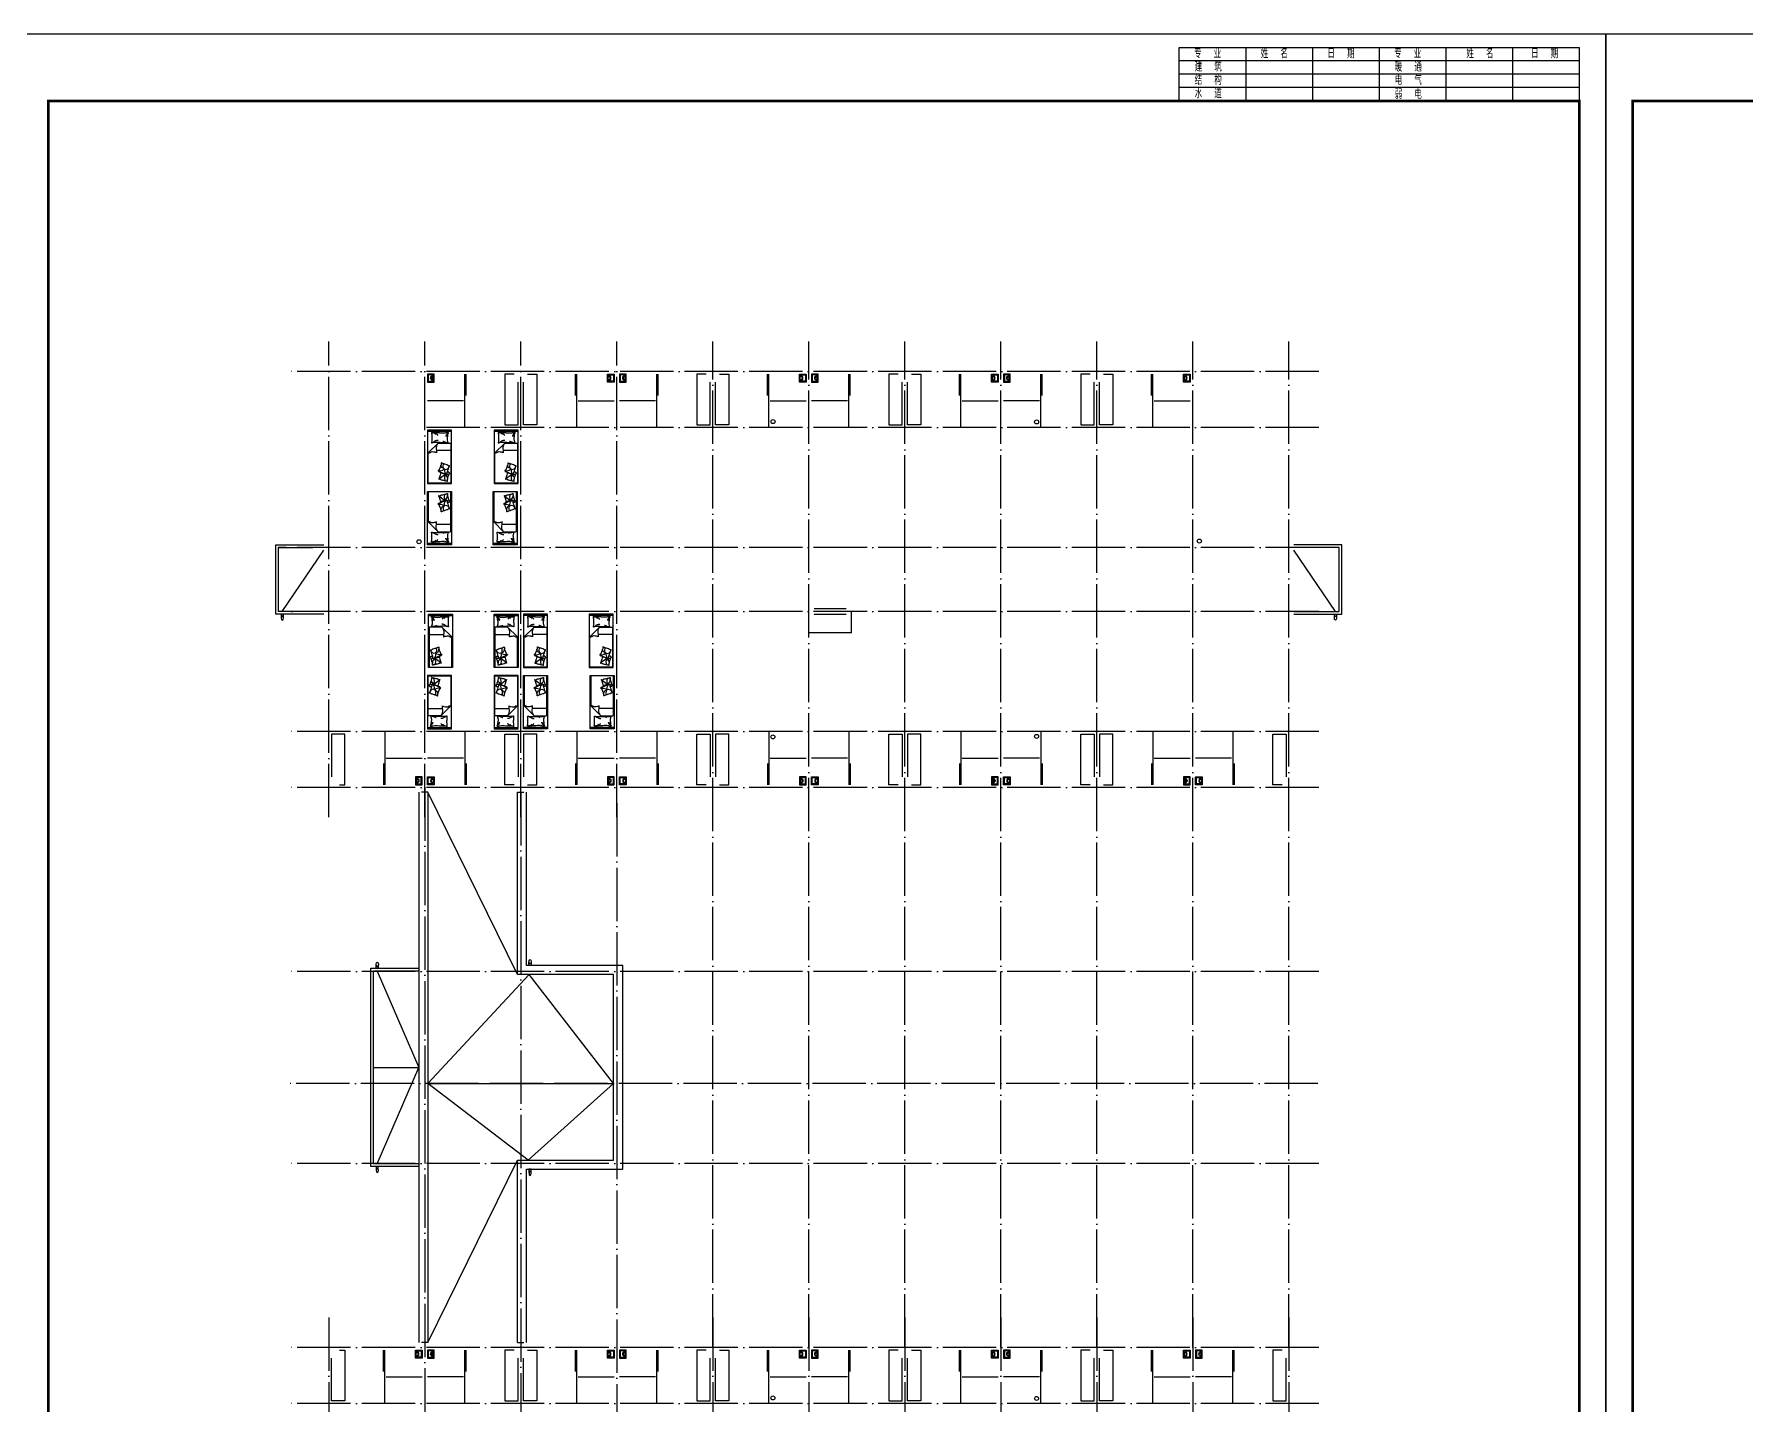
# Model space of a CAD drawing. Extents: x 174641 to 414490, y 73126 to 493158.
# Drawn here: x 234533 to 298700, y 204696 to 256089 of the extents above; entities that cross this region are included whole.
import ezdxf

# ---------------------------------------------------------------- set-up
doc = ezdxf.new("R2010")
doc.units = 0
doc.header["$LTSCALE"] = 1000
doc.header["$MEASUREMENT"] = 0
doc.linetypes.add('DOTE', pattern=[2.42, 2, -0.2, 0.02, -0.2])
for name, color, linetype in [('DOTE', 1, 'DOTE'), ('GROUND', 2, 'Continuous'), ('LVTRY', 6, 'Continuous'), ('SURFACE', 6, 'Continuous'), ('TWT_TITLE', 7, 'Continuous'), ('WALL', 2, 'Continuous'), ('家具', 8, 'Continuous'), ('布置', 165, 'Continuous')]:
    doc.layers.add(name, color=color, linetype=linetype)
doc.styles.add('DIM_FONT', font='simplex_.ttf', dxfattribs={"width": 0.7, "bigfont": 'GBCBIG'})
doc.styles.get("Standard").update_dxf_attribs({"font": 'gbenor.shx', "bigfont": 'gbcbig.shx'})

# ---------------------------------------------------------------- blocks, each defined once
blk = doc.blocks.new('364535463')
at = {"layer": '布置'}
blk.add_lwpolyline([(150, -250), (150, 0), (-150, 0), (-150, -250)], close=True, dxfattribs=at)
blk.add_lwpolyline([(100, -220), (120, -220), (120, -30), (-120, -30), (-120, -220), (-100, -220, -1)], format="xyb", close=True, dxfattribs=at)
blk.add_lwpolyline([(-70, -220), (70, -220)], dxfattribs=at)
blk.add_arc((0, -220), 70, 0, 180, dxfattribs=at)
blk = doc.blocks.new('M_C55HKH')
for p, q in [((0, -52), (900, -52)), ((26, -509), (26, -1968)), ((503, -489), (46, -489)), ((503, -489), (872, -858)), ((46, -761), (564, -761)), ((299, -1273), (295, -1270)), ((307, -1352), (299, -1273)), ((872, -1968), (872, -858)), ((163, -1664), (89, -1649)), ((146, -1456), (100, -1409)), ((211, -1478), (146, -1456)), ((154, -1766), (147, -1841)), ((196, -1718), (154, -1766)), ((249, -1682), (175, -1667)), ((249, -1682), (196, -1718)), ((278, -1459), (211, -1478)), ((219, -1643), (211, -1652)), ((251, -1606), (219, -1643)), ((266, -1787), (243, -1892)), ((249, -1682), (286, -1639)), ((249, -1682), (266, -1787)), ((292, -1700), (249, -1682)), ((278, -1459), (251, -1606)), ((278, -1459), (305, -1407)), ((278, -1459), (357, -1410)), ((317, -1498), (278, -1459)), ((286, -1639), (333, -1628)), ((391, -1769), (292, -1700)), ((305, -1407), (307, -1352)), ((412, -1527), (317, -1498)), ((333, -1628), (405, -1618)), ((357, -1410), (393, -1337)), ((469, -1839), (391, -1769)), ((393, -1337), (392, -1318)), ((495, -1523), (412, -1527)), ((46, -1988), (852, -1988))]:
    blk.add_line(p, q)
blk.add_lwpolyline([(0, -2000), (0, 0), (900, 0), (900, -2000)], close=True)
for points in [[(135, -134, -0.263368), (107, -115, -0.494818), (116, -96, -0.049225), (134, -94, -0.036831), (158, -96, -0.031893), (196, -104, 0.035782), (230, -111, 0.032941), (319, -117, 0.026564), (430, -111, 0.017905), (468, -106, -0.033397), (488, -104, -0.03204), (525, -104, 0.018442), (590, -107, 0.010837), (654, -107, 0.014624), (702, -104, 0.111249), (725, -96, -0.153708), (742, -92, -0.076444), (749, -94, -0.215512), (751, -96, -0.585858), (748, -99, 0.363489), (744, -102, 0.191716), (743, -113, -0.129675), (745, -130, -0.01735), (742, -147, 0.019326), (740, -162, 0.018818), (733, -230, 0.021828), (732, -289, 0.006204), (734, -323, 0.001963), (740, -430, 0.028341), (744, -466, -0.117014), (744, -475, -0.36606), (742, -476, -0.03973), (728, -473, -0.048309), (715, -468, 0.062981), (704, -464, 0.04058), (681, -461, 0.014345), (614, -458, 0.005484), (488, -459, 0.007153), (392, -462, 0.008762), (350, -465, -0.008153), (304, -468, -0.06251), (247, -463, 0.078669), (201, -461, 0.047825), (179, -466, -0.034494), (148, -473, -0.023571), (123, -476, -0.510228), (122, -475), (129, -445), (150, -363, 0.073041), (152, -343, 0.023305), (146, -282, 0.018299), (142, -259, -0.01097), (135, -221, -0.042281), (132, -187, -0.027201), (135, -133)], [(133, -150, -0.05369), (148, -163, -0.070312), (156, -175, -0.015448), (159, -183, -0.013244), (163, -194, -0.082127), (166, -212, -0.064164), (163, -235)], [(135, -134, -0.077379), (170, -159, -0.077379), (195, -194, -0.047525), (205, -218, -0.047525), (210, -244)], [(225, -460, 0.009729), (253, -451, 0.009729), (280, -441, 0.007971), (301, -432, 0.007971), (323, -423)], [(695, -462, 0.016108), (656, -436, 0.024599), (629, -421, 0.009477), (580, -397, 0.015937), (550, -385, 0.072521), (534, -381, 0.033339), (498, -381)], [(503, -489, -0.085272), (566, -599, -0.124044), (575, -686), (562, -782), (563, -854)], [(609, -107, 0.027842), (585, -118, 0.048685), (573, -126, 0.023666), (545, -150, 0.031223), (526, -171, 0.046801), (521, -179, 0.023191), (513, -196)], [(691, -102, 0.088153), (656, -105, 0.088153), (625, -120, 0.077547), (604, -142, 0.077547), (590, -169)], [(563, -854, -0.027362), (602, -838, -0.040834), (629, -830, -0.038441), (717, -821, -0.076528), (761, -826, -0.103649), (788, -840, 0.093398), (818, -857, 0.072727), (841, -861, 0.052315), (872, -858)], [(400, -1581, 0.025626), (402, -1591, 0.0108), (426, -1697, 0.00456), (445, -1769, 0.01125), (454, -1797, 0.069394), (462, -1813, -0.079756), (468, -1827, -0.106399), (469, -1839, -0.328642), (466, -1842, -0.299547), (461, -1840, 0.189917), (454, -1835, 0.033518), (446, -1833, 0.075627), (442, -1833, 0.053489), (436, -1835, 0.017838), (418, -1843, 0.038394), (397, -1855, -0.059529), (384, -1862, -0.035943), (362, -1869, -0.011245), (291, -1884, -0.006203), (259, -1889, 0.010783), (241, -1893, 0.019485), (230, -1895, 0.005062), (188, -1908, 0.101392), (167, -1919, -0.223768), (156, -1922, -0.25558), (153, -1920, -0.081563), (150, -1907, -0.071805), (151, -1893, 0.069985), (152, -1879, 0.03546), (145, -1831, 0.029432), (130, -1774, 0.001554), (121, -1746, -0.00152), (112, -1718, -0.004735), (102, -1689, 0.00382), (91, -1653, 0.296001), (66, -1634, -0.649774), (61, -1616, -0.02319), (65, -1613, 0.0288), (68, -1610, 0.005727), (73, -1605, -0.004358), (80, -1599, -0.027528), (94, -1586, -0.046214), (104, -1580, -0.194121), (117, -1579, 0.133719), (137, -1580, 0.005779), (155, -1575, 0.008882)]]:
    blk.add_lwpolyline(points, format="xyb")
blk.add_lwpolyline([(345, -1251, 0.101392), (366, -1238, -0.223768), (377, -1234, -0.25558), (380, -1236, -0.081563), (384, -1249, -0.071805), (384, -1263, 0.069985), (384, -1277, 0.03546), (394, -1324, 0.029432), (414, -1380, 0.001554), (425, -1407, -0.00152), (437, -1434, -0.004735), (448, -1462, 0.00382), (462, -1497, 0.296001), (488, -1515, -0.649774), (495, -1532, -0.02319), (491, -1536, 0.0288), (488, -1539, 0.005727), (484, -1544, -0.004358), (478, -1551, -0.027528), (464, -1564, -0.046214), (455, -1571, -0.194121), (442, -1573, 0.133719), (422, -1574, 0.011505), (387, -1586, 0.008882), (343, -1604, 0.012426), (286, -1629, -0.033612), (264, -1637), (218, -1652), (182, -1663, 0.224341), (170, -1674, -0.722772), (163, -1673, -0.103513), (163, -1670, 0.053465), (163, -1664, 0.030109), (161, -1646, -0.031436), (159, -1628, -0.05324), (160, -1616, 0.05518), (161, -1604, 0.056271), (157, -1583, 0.0108), (124, -1480, 0.00456), (100, -1409, 0.01125), (89, -1381, 0.069394), (80, -1366, -0.079756), (73, -1353, -0.106399), (71, -1341, -0.328642), (74, -1338, -0.299547), (79, -1340, 0.189917), (86, -1344, 0.033518), (94, -1345, 0.075627), (98, -1345, 0.053489), (104, -1343, 0.017838), (122, -1333, 0.038394), (141, -1319, -0.059529), (154, -1311, -0.035943), (175, -1303, -0.011245), (245, -1283, -0.006203), (276, -1275, 0.010783), (295, -1270, 0.019485), (305, -1266, 0.005062)], format="xyb", close=True)
for centre, start, end in [((46, -509), 90, 180), ((46, -741), 180, 270), ((46, -1968), 180, 270), ((852, -1968), 270, 0)]:
    blk.add_arc(centre, 20, start, end)
at = {"style": 'DIM_FONT', "width": 0.8, "flags": 9}
for tag in ['XSIZE', 'YSIZE']:
    blk.add_attdef(tag, (0, 0), '', height=0.5, dxfattribs=at)
blk = doc.blocks.new('$titleblk$00000094')
for p, q in [((-150, 20), (0, 20)), ((-150, 0), (-150, 20)), ((-125, 20), (-125, 0)), ((-100, 20), (-100, 0)), ((-75, 20), (-75, 0)), ((-50, 20), (-50, 0)), ((-25, 20), (-25, 0)), ((0, 20), (0, 0)), ((0, 15), (-150, 15)), ((0, 10), (-150, 10)), ((0, 5), (-150, 5))]:
    blk.add_line(p, q)
at = {"width": 0.8}
for s, p in [(' 专   业', (-145.93, 16)), (' 姓   名', (-120.93, 16)), (' 日   期', (-95.93, 16)), (' 专   业', (-70.93, 16)), (' 姓   名', (-43.85, 16)), (' 日   期', (-19.57, 16)), ('建   筑', (-144.19, 11)), ('暖   通', (-69.19, 11)), ('结   构', (-144.19, 6)), ('电   气', (-69.19, 6)), ('水   道', (-144.19, 1)), ('弱   电', (-69.19, 0.73))]:
    blk.add_text(s, height=3.5, rotation=0, dxfattribs=at).set_placement(p)

msp = doc.modelspace()

# ---------------------------------------------------------------- linework, layer by layer
for points in [[(250724.2, 242545.9), (250724.2, 243345.9)], [(254824.2, 242545.9), (254824.2, 243345.9)], [(257924.2, 242545.9), (257924.2, 243345.9)], [(262024.2, 242545.9), (262024.2, 243345.9)], [(265124.2, 242545.9), (265124.2, 243345.9)], [(269224.2, 242545.9), (269224.2, 243345.9)], [(272324.2, 242545.9), (272324.2, 243345.9)], [(276424.2, 242545.9), (276424.2, 243345.9)], [(250624.2, 242345.9), (249274.2, 242345.9)], [(254924.2, 242345.9), (256274.2, 242345.9)], [(257824.2, 242345.9), (256474.2, 242345.9)], [(262124.2, 242345.9), (263474.2, 242345.9)], [(265024.2, 242345.9), (263674.2, 242345.9)], [(269324.2, 242345.9), (270674.2, 242345.9)], [(272224.2, 242345.9), (270874.2, 242345.9)], [(276524.2, 242345.9), (277874.2, 242345.9)], [(243833.8, 234445.9), (245394.2, 236745.9)], [(283314.7, 234445.9), (281754.2, 236745.9)], [(264974.2, 234545.9), (263774.2, 234545.9)], [(263774.2, 234345.9), (264974.2, 234345.9)], [(247624.2, 228745.9), (247624.2, 227945.9)], [(247724.2, 228945.9), (249074.2, 228945.9)], [(250624.2, 228945.9), (249274.2, 228945.9)], [(250724.2, 228745.9), (250724.2, 227945.9)], [(254824.2, 228745.9), (254824.2, 227945.9)], [(254924.2, 228945.9), (256274.2, 228945.9)], [(257824.2, 228945.9), (256474.2, 228945.9)], [(257924.2, 228745.9), (257924.2, 227945.9)], [(262024.2, 228745.9), (262024.2, 227945.9)], [(262124.2, 228945.9), (263474.2, 228945.9)], [(265024.2, 228945.9), (263674.2, 228945.9)], [(265124.2, 228745.9), (265124.2, 227945.9)], [(269224.2, 228745.9), (269224.2, 227945.9)], [(269324.2, 228945.9), (270674.2, 228945.9)], [(272224.2, 228945.9), (270874.2, 228945.9)], [(272324.2, 228745.9), (272324.2, 227945.9)], [(276424.2, 228745.9), (276424.2, 227945.9)], [(276524.2, 228945.9), (277874.2, 228945.9)], [(279424.2, 228945.9), (278074.2, 228945.9)], [(279524.2, 228745.9), (279524.2, 227945.9)], [(252654.2, 220825.9), (249294.2, 227665.9)], [(248954.2, 213625.9), (248954.2, 213625.9), (247154.2, 213625.9), (247154.2, 220945.9), (247154.2, 221065.9), (248954.2, 221065.9)], [(248954.2, 213725.9), (247254.2, 213725.9), (247254.2, 220945.9), (247254.2, 220965.9), (248954.2, 220965.9)], [(247393.8, 220955.9), (248954.2, 217345.9)], [(256254.2, 216745.9), (253094.5, 220825.9), (249294.2, 216745.9)], [(247254.2, 217345.9), (248954.2, 217345.9)], [(247393.8, 213735.9), (248954.2, 217345.9)], [(249294.2, 216745.9), (256254.2, 216745.9)], [(256254.2, 216745.9), (253051.4, 213865.9), (249294.2, 216745.9)], [(249294.2, 207025.9), (252654.2, 213865.9)], [(247624.2, 205945.9), (247624.2, 206745.9)], [(250724.2, 205945.9), (250724.2, 206745.9)], [(254824.2, 205945.9), (254824.2, 206745.9)], [(257924.2, 205945.9), (257924.2, 206745.9)], [(262024.2, 205945.9), (262024.2, 206745.9)], [(265124.2, 205945.9), (265124.2, 206745.9)], [(269224.2, 205945.9), (269224.2, 206745.9)], [(272324.2, 205945.9), (272324.2, 206745.9)], [(276424.2, 205945.9), (276424.2, 206745.9)], [(279524.2, 205945.9), (279524.2, 206745.9)], [(247724.2, 205745.9), (249074.2, 205745.9)], [(250624.2, 205745.9), (249274.2, 205745.9)], [(254924.2, 205745.9), (256274.2, 205745.9)], [(257824.2, 205745.9), (256474.2, 205745.9)], [(262124.2, 205745.9), (263474.2, 205745.9)], [(265024.2, 205745.9), (263674.2, 205745.9)], [(269324.2, 205745.9), (270674.2, 205745.9)], [(272224.2, 205745.9), (270874.2, 205745.9)], [(276524.2, 205745.9), (277874.2, 205745.9)], [(279424.2, 205745.9), (278074.2, 205745.9)]]:
    msp.add_lwpolyline(points)
at = {"color": 2}
for points in [[(245394.2, 234345.9), (243594.2, 234345.9), (243594.2, 236945.9), (245394.2, 236945.9)], [(245394.2, 234445.9), (243694.2, 234445.9), (243694.2, 236845.9), (244974.2, 236845.9)], [(281754.2, 234345.9), (283554.2, 234345.9), (283554.2, 236945.9), (281754.2, 236945.9)], [(281754.2, 234445.9), (283454.2, 234445.9), (283454.2, 236845.9), (282174.2, 236845.9)]]:
    msp.add_lwpolyline(points, dxfattribs=at)
at = {"color": 5}
for centre in [(262231.6, 241563.1), (272113.7, 241550.7), (248960.4, 237058.9), (278213.8, 237082), (262225.4, 229741.6), (272111.6, 229759.8), (262225.4, 204950.2), (272111.6, 204932)]:
    msp.add_circle(centre, 75, dxfattribs=at)
at = {"layer": 'DOTE'}
for p, q in [((245574.2, 226724), (245574.2, 244565.9)), ((249174.2, 226724), (249174.2, 244565.9)), ((252774.2, 226724), (252774.2, 244565.9)), ((256374.2, 226724), (256374.2, 244565.9)), ((259974.2, 206845.9), (259974.2, 244565.9)), ((263574.2, 206845.9), (263574.2, 244565.9)), ((267174.2, 206845.9), (267174.2, 244565.9)), ((270774.2, 206845.9), (270774.2, 244565.9)), ((274374.2, 206845.9), (274374.2, 244565.9)), ((277974.2, 206845.9), (277974.2, 244565.9)), ((281574.2, 206845.9), (281574.2, 244565.9)), ((282694.2, 243445.9), (243974.2, 243445.9)), ((282694.2, 243445.9), (243974.2, 243445.9)), ((282694.2, 243445.9), (243974.2, 243445.9)), ((282694.2, 243445.9), (243974.2, 243445.9)), ((250674.2, 241345.9), (250674.2, 243445.9)), ((254874.2, 241345.9), (254874.2, 243445.9)), ((257874.2, 241345.9), (257874.2, 243445.9)), ((262074.2, 241345.9), (262074.2, 243445.9)), ((265074.2, 241345.9), (265074.2, 243445.9)), ((269274.2, 241345.9), (269274.2, 243445.9)), ((272274.2, 241345.9), (272274.2, 243445.9)), ((276474.2, 241345.9), (276474.2, 243445.9)), ((282694.2, 241345.9), (249174.2, 241345.9)), ((282694.2, 236845.9), (243674.2, 236845.9)), ((282694.2, 234445.9), (243674.2, 234445.9)), ((265174.2, 233645.9), (265174.2, 234445.9)), ((265174.2, 233645.9), (263574.2, 233645.9)), ((282694.2, 229945.9), (243974.2, 229945.9)), ((247674.2, 229945.9), (247674.2, 227845.9)), ((250674.2, 229945.9), (250674.2, 227845.9)), ((254874.2, 229945.9), (254874.2, 227845.9)), ((257874.2, 229945.9), (257874.2, 227845.9)), ((262074.2, 229945.9), (262074.2, 227845.9)), ((265074.2, 229945.9), (265074.2, 227845.9)), ((269274.2, 229945.9), (269274.2, 227845.9)), ((272274.2, 229945.9), (272274.2, 227845.9)), ((276474.2, 229945.9), (276474.2, 227845.9)), ((279474.2, 229945.9), (279474.2, 227845.9)), ((282694.2, 227845.9), (243974.2, 227845.9)), ((249174.2, 227845.9), (249174.2, 190125.9)), ((252774.2, 227665.9), (252774.2, 190125.9)), ((256374.2, 227252.7), (256374.2, 190125.9)), ((282694.2, 220945.9), (243974.2, 220945.9)), ((282651.5, 216745.9), (243974.2, 216745.9)), ((282694.2, 213745.9), (243974.2, 213745.9)), ((245574.2, 207967.7), (245574.2, 190125.9)), ((259974.2, 207967.7), (259974.2, 190125.9)), ((263574.2, 207967.7), (263574.2, 190125.9)), ((267174.2, 207967.7), (267174.2, 190125.9)), ((270774.2, 207967.7), (270774.2, 190125.9)), ((274374.2, 207967.7), (274374.2, 190125.9)), ((277974.2, 207967.7), (277974.2, 190125.9)), ((281574.2, 207967.7), (281574.2, 190125.9)), ((282694.2, 206845.9), (243974.2, 206845.9)), ((282694.2, 206845.9), (243974.2, 206845.9)), ((247674.2, 204745.9), (247674.2, 206845.9)), ((250674.2, 204745.9), (250674.2, 206845.9)), ((254874.2, 204745.9), (254874.2, 206845.9)), ((257874.2, 204745.9), (257874.2, 206845.9)), ((262074.2, 204745.9), (262074.2, 206845.9)), ((265074.2, 204745.9), (265074.2, 206845.9)), ((269274.2, 204745.9), (269274.2, 206845.9)), ((272274.2, 204745.9), (272274.2, 206845.9)), ((276474.2, 204745.9), (276474.2, 206845.9)), ((279474.2, 204745.9), (279474.2, 206845.9)), ((282694.2, 204745.9), (243974.2, 204745.9))]:
    msp.add_line(p, q, dxfattribs=at)
at = {"layer": 'GROUND'}
for points in [[(243872.8, 234213.9), (243872.8, 234343.5), (243792.8, 234343.5), (243792.8, 234213.9)], [(283275.6, 234213.9), (283275.6, 234343.5), (283355.6, 234343.5), (283355.6, 234213.9)], [(247432.8, 221195.4), (247432.8, 221065.9), (247352.8, 221065.9), (247352.8, 221195.4)], [(253161.7, 221295.4), (253161.7, 221165.9), (253081.7, 221165.9), (253081.7, 221295.4)], [(247432.8, 213503.9), (247432.8, 213633.5), (247352.8, 213633.5), (247352.8, 213503.9)], [(253161.7, 213396.3), (253161.7, 213525.9), (253081.7, 213525.9), (253081.7, 213396.3)]]:
    msp.add_lwpolyline(points, dxfattribs=at)
at = {"layer": 'GROUND', "extrusion": (0, 0, -1)}
for centre in [(243833.8, 234196.3), (247393.8, 213486.3), (253122.7, 213378.7)]:
    msp.add_ellipse(centre, major_axis=(0, -79.6), ratio=0.5024259, dxfattribs=at)
at = {"layer": 'GROUND'}
for centre, major_axis in [((283314.7, 234196.3), (0, -79.6)), ((253122.7, 221313), (0, 79.6)), ((247393.8, 221213), (0, 79.6))]:
    msp.add_ellipse(centre, major_axis=major_axis, ratio=0.5024259, dxfattribs=at)
at = {"layer": 'LVTRY'}
for points in [[(252524.2, 243345.9), (252174.2, 243345.9), (252174.2, 241445.9), (252674.2, 241445.9), (252674.2, 243045.9)], [(253024.2, 243345.9), (253374.2, 243345.9), (253374.2, 241445.9), (252874.2, 241445.9), (252874.2, 243045.9)], [(259724.2, 243345.9), (259374.2, 243345.9), (259374.2, 241445.9), (259874.2, 241445.9), (259874.2, 243045.9)], [(260224.2, 243345.9), (260574.2, 243345.9), (260574.2, 241445.9), (260074.2, 241445.9), (260074.2, 243045.9)], [(266924.2, 243345.9), (266574.2, 243345.9), (266574.2, 241445.9), (267074.2, 241445.9), (267074.2, 243045.9)], [(267424.2, 243345.9), (267774.2, 243345.9), (267774.2, 241445.9), (267274.2, 241445.9), (267274.2, 243045.9)], [(274124.2, 243345.9), (273774.2, 243345.9), (273774.2, 241445.9), (274274.2, 241445.9), (274274.2, 243045.9)], [(274624.2, 243345.9), (274974.2, 243345.9), (274974.2, 241445.9), (274474.2, 241445.9), (274474.2, 243045.9)], [(245974.2, 227945.9), (246174.2, 227945.9), (246174.2, 229845.9), (245674.2, 229845.9), (245674.2, 228245.9)], [(252524.2, 227945.9), (252174.2, 227945.9), (252174.2, 229845.9), (252674.2, 229845.9), (252674.2, 228245.9)], [(253024.2, 227945.9), (253374.2, 227945.9), (253374.2, 229845.9), (252874.2, 229845.9), (252874.2, 228245.9)], [(259724.2, 227945.9), (259374.2, 227945.9), (259374.2, 229845.9), (259874.2, 229845.9), (259874.2, 228245.9)], [(260224.2, 227945.9), (260574.2, 227945.9), (260574.2, 229845.9), (260074.2, 229845.9), (260074.2, 228245.9)], [(266924.2, 227945.9), (266574.2, 227945.9), (266574.2, 229845.9), (267074.2, 229845.9), (267074.2, 228245.9)], [(267424.2, 227945.9), (267774.2, 227945.9), (267774.2, 229845.9), (267274.2, 229845.9), (267274.2, 228245.9)], [(274124.2, 227945.9), (273774.2, 227945.9), (273774.2, 229845.9), (274274.2, 229845.9), (274274.2, 228245.9)], [(274624.2, 227945.9), (274974.2, 227945.9), (274974.2, 229845.9), (274474.2, 229845.9), (274474.2, 228245.9)], [(281324.2, 227945.9), (280974.2, 227945.9), (280974.2, 229845.9), (281474.2, 229845.9), (281474.2, 228245.9)], [(245974.2, 206745.9), (246174.2, 206745.9), (246174.2, 204845.9), (245674.2, 204845.9), (245674.2, 206445.9)], [(252524.2, 206745.9), (252174.2, 206745.9), (252174.2, 204845.9), (252674.2, 204845.9), (252674.2, 206445.9)], [(253024.2, 206745.9), (253374.2, 206745.9), (253374.2, 204845.9), (252874.2, 204845.9), (252874.2, 206445.9)], [(259724.2, 206745.9), (259374.2, 206745.9), (259374.2, 204845.9), (259874.2, 204845.9), (259874.2, 206445.9)], [(260224.2, 206745.9), (260574.2, 206745.9), (260574.2, 204845.9), (260074.2, 204845.9), (260074.2, 206445.9)], [(266924.2, 206745.9), (266574.2, 206745.9), (266574.2, 204845.9), (267074.2, 204845.9), (267074.2, 206445.9)], [(267424.2, 206745.9), (267774.2, 206745.9), (267774.2, 204845.9), (267274.2, 204845.9), (267274.2, 206445.9)], [(274124.2, 206745.9), (273774.2, 206745.9), (273774.2, 204845.9), (274274.2, 204845.9), (274274.2, 206445.9)], [(274624.2, 206745.9), (274974.2, 206745.9), (274974.2, 204845.9), (274474.2, 204845.9), (274474.2, 206445.9)], [(281324.2, 206745.9), (280974.2, 206745.9), (280974.2, 204845.9), (281474.2, 204845.9), (281474.2, 206445.9)]]:
    msp.add_lwpolyline(points, dxfattribs=at)
at = {"layer": 'SURFACE'}
for p, q in [((248954.2, 227665.9), (248954.2, 207025.9)), ((252994.2, 221165.9), (252994.2, 227665.9)), ((256594.2, 221165.9), (252994.2, 221165.9)), ((256594.2, 213525.9), (256594.2, 221165.9)), ((252994.2, 207025.9), (252994.2, 213525.9)), ((252994.2, 213525.9), (256594.2, 213525.9))]:
    msp.add_line(p, q, dxfattribs=at)
at = {"layer": 'TWT_TITLE'}
for points in [[(234058.2, 256089), (234058.2, 171989), (293458.2, 171989), (293458.2, 256089)], [(293458.2, 256089), (293458.2, 171989), (352858.2, 171989), (352858.2, 256089)]]:
    msp.add_lwpolyline(points, close=True, dxfattribs=at)
at = {"layer": 'TWT_TITLE', "const_width": 100}
for points in [[(235058.2, 253589), (235058.2, 172989), (292458.2, 172989), (292458.2, 253589)], [(294458.2, 253589), (294458.2, 172989), (351858.2, 172989), (351858.2, 253589)]]:
    msp.add_lwpolyline(points, close=True, dxfattribs=at)
at = {"layer": 'WALL'}
for p, q in [((249294.2, 227665.9), (249054.2, 227665.9)), ((249294.2, 227665.9), (249294.2, 207025.9)), ((252654.2, 220825.9), (252654.2, 227665.9)), ((252654.2, 227665.9), (252894.2, 227665.9)), ((256254.2, 220825.9), (252654.2, 220825.9)), ((256254.2, 213865.9), (256254.2, 220825.9)), ((252654.2, 207025.9), (252654.2, 213865.9)), ((252654.2, 213865.9), (256254.2, 213865.9)), ((249294.2, 207025.9), (249054.2, 207025.9)), ((252654.2, 207025.9), (252894.2, 207025.9))]:
    msp.add_line(p, q, dxfattribs=at)

# ---------------------------------------------------------------- block references
for p, rotation in [((249274.2, 243195.9), 90), ((256474.2, 243195.9), 90), ((263674.2, 243195.9), 90), ((270874.2, 243195.9), 90), ((249074.2, 228095.9), 270), ((256274.2, 228095.9), 270), ((263474.2, 228095.9), 270), ((270674.2, 228095.9), 270), ((277874.2, 228095.9), 270), ((249274.2, 206595.9), 90.00000000000001), ((256474.2, 206595.9), 90), ((263674.2, 206595.9), 90), ((270874.2, 206595.9), 90), ((278074.2, 206595.9), 90.00000000000001)]:
    msp.add_blockref('364535463', p, dxfattribs=dict(rotation=rotation))
at = {"xscale": -1}
for p, rotation in [((256274.2, 243195.9), 270), ((263474.2, 243195.9), 270), ((270674.2, 243195.9), 270), ((277874.2, 243195.9), 270), ((249274.2, 228095.9), 90), ((256474.2, 228095.9), 90), ((263674.2, 228095.9), 90), ((270874.2, 228095.9), 90), ((278074.2, 228095.9), 90), ((249074.2, 206595.9), 270), ((256274.2, 206595.9), 270), ((263474.2, 206595.9), 270), ((270674.2, 206595.9), 270), ((277874.2, 206595.9), 270)]:
    msp.add_blockref('364535463', p, dxfattribs=dict(at, rotation=rotation))
at = {"layer": 'TWT_TITLE', "xscale": 100, "yscale": 100, "zscale": 100}
msp.add_blockref('$titleblk$00000094', (292458.2, 253589), dxfattribs=at)
at = {"layer": '家具', "xscale": -1}
for p in [(250174.2, 241245.9), (252674.2, 241245.9), (253774.2, 234345.9), (256234.2, 234345.9)]:
    msp.add_blockref('M_C55HKH', p, dxfattribs=at)
at = {"layer": '家具', "rotation": 180}
for p in [(250174.2, 236945.9), (252634.2, 236945.9), (253774.2, 230045.9), (256274.2, 230045.9)]:
    msp.add_blockref('M_C55HKH', p, dxfattribs=at)
at = {"layer": '家具'}
for p in [(249314.2, 234345.9), (251774.2, 234345.9)]:
    msp.add_blockref('M_C55HKH', p, dxfattribs=at)
at = {"layer": '家具', "xscale": -1, "rotation": 180}
for p in [(249274.2, 230045.9), (251774.2, 230045.9)]:
    msp.add_blockref('M_C55HKH', p, dxfattribs=at)

doc.saveas('drawing.dxf')
